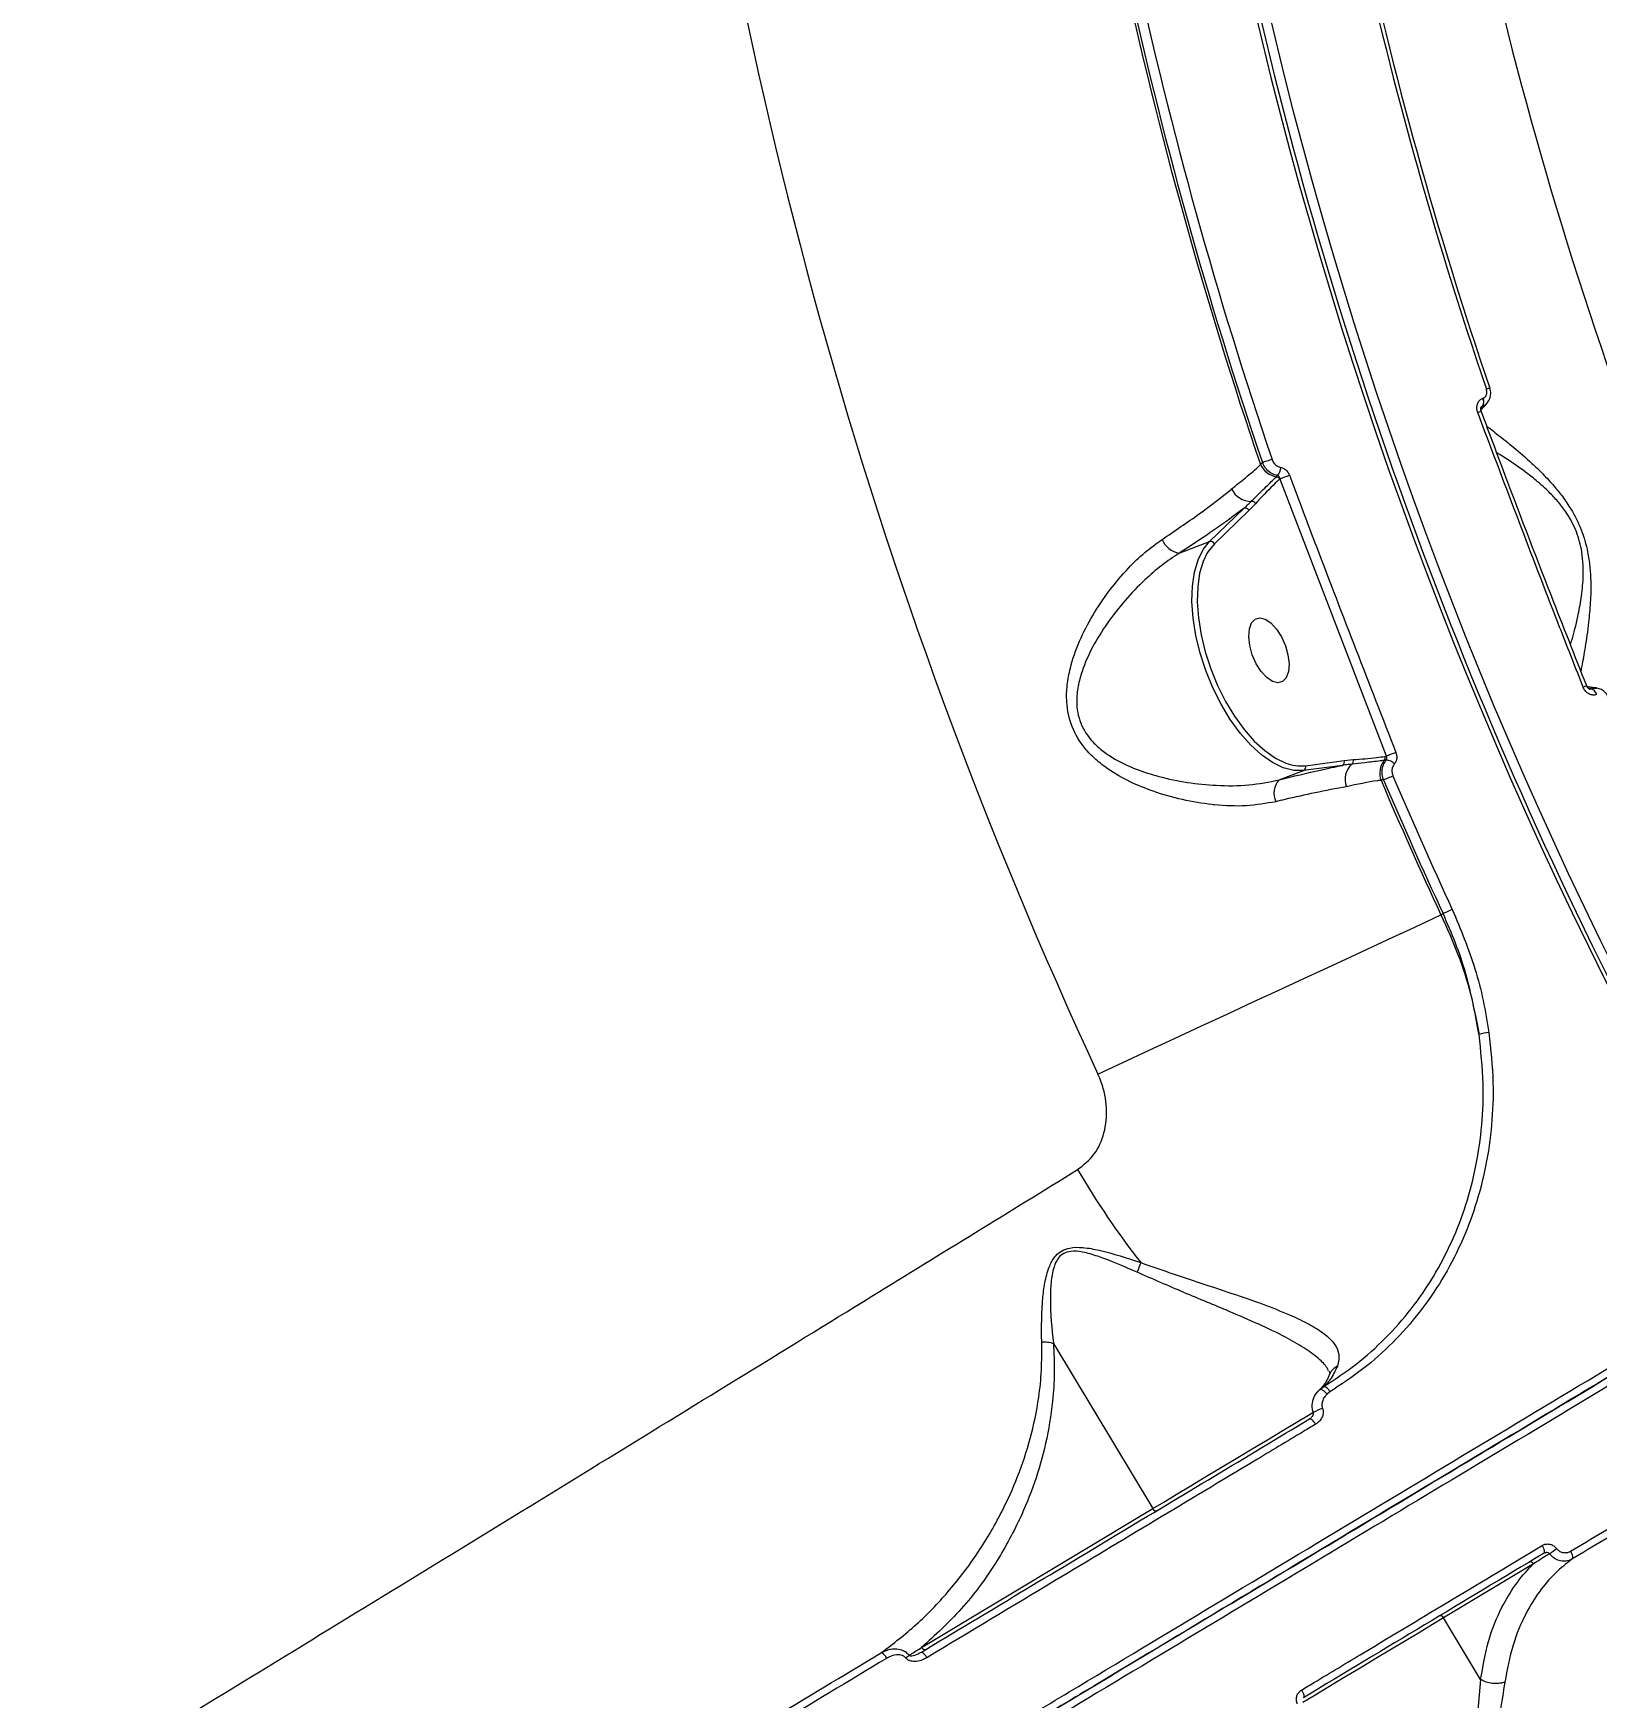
# Model space of a CAD drawing. Header units: millimetres. Extents: x -7098 to 6497, y -6127 to 5201.
# Drawn here: x -898.1 to -692.6, y 1191.7 to 1410.5 of the extents above; entities that cross this region are included whole.
import ezdxf

# ---------------------------------------------------------------- set-up
doc = ezdxf.new("R2010")
doc.units = ezdxf.units.MM
doc.layers.add('DIKOM_ОБЪЕКТ', color=7, linetype='Continuous')
doc.layers.add('DIKOM_РАЗМЕР_ЗОНА', color=7, linetype='Continuous')
doc.styles.add('style1', font='arial.ttf', dxfattribs={"width": 0.8})
doc.dimstyles.new('1-50', dxfattribs={"dimtxt": 300, "dimasz": 200, "dimexe": 100, "dimexo": 0, "dimgap": 100, "dimtad": 1, "dimdec": 0, "dimtxsty": 'style1', "dimcen": 0, "dimclrd": 7, "dimclre": 7, "dimadec": 1, "dimazin": 2, "dimtfac": 1, "dimtdec": 0, "dimtmove": 1, "dimatfit": 3, "dimfxl": 0, "dimlwd": 25, "dimlwe": 18, "dimarcsym": 0})

# ---------------------------------------------------------------- blocks, each defined once
blk = doc.blocks.new('*D19')
at = {"layer": 'Defpoints', "color": 0, "transparency": 16777216}
for p in [(-3422.39, 1730.25), (4498.46, 1730.25), (-3422.39, -5447.23)]:
    blk.add_point(p, dxfattribs=at)
at = {"layer": 'DIKOM_РАЗМЕР_ЗОНА', "color": 7, "lineweight": 18, "transparency": 16777216}
for p, q in [((-3422.39, 1730.25), (-3422.39, -5547.23)), ((4498.46, 1730.25), (4498.46, -5547.23))]:
    blk.add_line(p, q, dxfattribs=at)
at = {"layer": 'DIKOM_РАЗМЕР_ЗОНА', "color": 7, "lineweight": 25, "transparency": 16777216}
blk.add_line((4298.46, -5447.23), (-3222.39, -5447.23), dxfattribs=at)
at = {"layer": 'DIKOM_РАЗМЕР_ЗОНА', "color": 7, "transparency": 16777216}
for points in [[(-3222.39, -5413.9), (-3222.39, -5480.57), (-3422.39, -5447.23)], [(4298.46, -5413.9), (4298.46, -5480.57), (4498.46, -5447.23)]]:
    blk.add_solid(points, dxfattribs=at)
at = {"layer": 'DIKOM_РАЗМЕР_ЗОНА', "color": 0, "transparency": 16777216, "insert": (538.03, -5194.06), "char_height": 300, "attachment_point": 5, "style": 'style1'}
blk.add_mtext('7900', dxfattribs=at)
blk = doc.blocks.new('*D20')
at = {"layer": 'Defpoints', "color": 0, "transparency": 16777216}
for p in [(-611.97, 3700.63), (-5926, -2746.55), (-167.79, -2746.55)]:
    blk.add_point(p, dxfattribs=at)
at = {"layer": 'DIKOM_РАЗМЕР_ЗОНА', "color": 7, "lineweight": 18, "transparency": 16777216}
for p, q in [((-611.97, 3700.63), (-6026, 3700.63)), ((-167.79, -2746.55), (-6026, -2746.55))]:
    blk.add_line(p, q, dxfattribs=at)
at = {"layer": 'DIKOM_РАЗМЕР_ЗОНА', "color": 7, "lineweight": 25, "transparency": 16777216}
blk.add_line((-5926, 3500.63), (-5926, -2546.55), dxfattribs=at)
at = {"layer": 'DIKOM_РАЗМЕР_ЗОНА', "color": 7, "transparency": 16777216}
for points in [[(-5959.34, 3500.63), (-5892.67, 3500.63), (-5926, 3700.63)], [(-5959.34, -2546.55), (-5892.67, -2546.55), (-5926, -2746.55)]]:
    blk.add_solid(points, dxfattribs=at)
at = {"layer": 'DIKOM_РАЗМЕР_ЗОНА', "color": 0, "transparency": 16777216, "insert": (-6179.18, 477.04), "char_height": 300, "attachment_point": 5, "rotation": 90, "style": 'style1'}
blk.add_mtext('6450', dxfattribs=at)
blk = doc.blocks.new('*D18')
at = {"layer": 'Defpoints', "color": 0, "transparency": 16777216}
for p in [(-621.7, 5200.63), (-6648, -4870.84), (-133.42, -4870.84)]:
    blk.add_point(p, dxfattribs=at)
at = {"layer": 'DIKOM_РАЗМЕР_ЗОНА', "color": 7, "lineweight": 18, "transparency": 16777216}
for p, q in [((-621.7, 5200.63), (-6748, 5200.63)), ((-133.42, -4870.84), (-6748, -4870.84))]:
    blk.add_line(p, q, dxfattribs=at)
at = {"layer": 'DIKOM_РАЗМЕР_ЗОНА', "color": 7, "lineweight": 25, "transparency": 16777216}
blk.add_line((-6648, 5000.63), (-6648, -4670.84), dxfattribs=at)
at = {"layer": 'DIKOM_РАЗМЕР_ЗОНА', "color": 7, "transparency": 16777216}
for points in [[(-6681.34, 5000.63), (-6614.67, 5000.63), (-6648, 5200.63)], [(-6681.34, -4670.84), (-6614.67, -4670.84), (-6648, -4870.84)]]:
    blk.add_solid(points, dxfattribs=at)
at = {"layer": 'DIKOM_РАЗМЕР_ЗОНА', "color": 0, "transparency": 16777216, "insert": (-6901.18, 458.27), "char_height": 300, "attachment_point": 5, "rotation": 90, "style": 'style1'}
blk.add_mtext('10100', dxfattribs=at)
blk = doc.blocks.new('*D17')
at = {"layer": 'Defpoints', "color": 0, "transparency": 16777216}
for p in [(-5422.39, 1752.13), (6497.47, 1509.82), (-5422.39, -6026.73)]:
    blk.add_point(p, dxfattribs=at)
at = {"layer": 'DIKOM_РАЗМЕР_ЗОНА', "color": 7, "lineweight": 18, "transparency": 16777216}
for p, q in [((-5422.39, 1752.13), (-5422.39, -6126.73)), ((6497.47, 1509.82), (6497.47, -6126.73))]:
    blk.add_line(p, q, dxfattribs=at)
at = {"layer": 'DIKOM_РАЗМЕР_ЗОНА', "color": 7, "lineweight": 25, "transparency": 16777216}
blk.add_line((6297.47, -6026.73), (-5222.39, -6026.73), dxfattribs=at)
at = {"layer": 'DIKOM_РАЗМЕР_ЗОНА', "color": 7, "transparency": 16777216}
for points in [[(-5222.39, -5993.4), (-5222.39, -6060.07), (-5422.39, -6026.73)], [(6297.47, -5993.4), (6297.47, -6060.07), (6497.47, -6026.73)]]:
    blk.add_solid(points, dxfattribs=at)
at = {"layer": 'DIKOM_РАЗМЕР_ЗОНА', "color": 0, "transparency": 16777216, "insert": (537.54, -5773.56), "char_height": 300, "attachment_point": 5, "style": 'style1'}
blk.add_mtext('11900', dxfattribs=at)

msp = doc.modelspace()

# ---------------------------------------------------------------- linework, layer by layer
at = {"layer": 'DIKOM_ОБЪЕКТ', "color": 7, "linetype": 'Continuous', "lineweight": 15}
for p, q in [((-707.68, 1361.41), (-707.82, 1361.29)), ((-707.78, 1361.27), (-707.66, 1361.42)), ((-707.66, 1361.42), (-707.68, 1361.41)), ((-707.61, 1362.47), (-707.58, 1362.48)), ((-707.83, 1360.77), (-707.83, 1360.77)), ((-736.83, 1353.77), (-736.56, 1354.02)), ((-734.72, 1352.16), (-734.57, 1352.31)), ((-734.26, 1351.91), (-734.31, 1351.86)), ((-720.27, 1315.42), (-734.26, 1351.91)), ((-743.5, 1343.65), (-738.97, 1348.02)), ((-737.48, 1348.62), (-738.34, 1347.74)), ((-738.34, 1347.74), (-742.88, 1343.36)), ((-747.5, 1342.11), (-743.5, 1343.65)), ((-693.96, 1324.65), (-693.96, 1324.65)), ((-693.41, 1324.29), (-693.61, 1324.32)), ((-693.56, 1324.27), (-693.43, 1324.28)), ((-693.43, 1324.28), (-693.41, 1324.29)), ((-692.64, 1323.55), (-692.66, 1323.54)), ((-720.46, 1315.4), (-720.27, 1315.42)), ((-734.36, 1312.32), (-731.16, 1313.54)), ((-726.06, 1314.22), (-731.16, 1313.54)), ((-730.91, 1314.17), (-725.8, 1314.85)), ((-725.8, 1314.85), (-724.62, 1314.97)), ((-720.63, 1312.3), (-720.97, 1312.26)), ((-713.11, 1294.56), (-712.82, 1294.73)), ((-764.03, 1238.23), (-750.98, 1216.51)), ((-729.07, 1232.14), (-728.49, 1232.56)), ((-727.69, 1231.87), (-728.07, 1231.58)), ((-781.35, 1198.26), (-750.98, 1216.51)), ((-700.95, 1209.24), (-712.75, 1202.15)), ((-707.89, 1194.05), (-712.75, 1202.15))]:
    msp.add_line(p, q, dxfattribs=at)
at = {"layer": 'DIKOM_ОБЪЕКТ', "color": 7, "linetype": 'Continuous', "lineweight": 15, "flags": 128}
for points in [[(-706.69, 1363.82), (-706.7, 1363.81), (-706.74, 1363.8), (-706.8, 1363.78), (-706.89, 1363.75), (-707, 1363.71), (-707.13, 1363.67)], [(-735.31, 1354.45), (-735.47, 1354.39), (-735.65, 1354.33), (-735.83, 1354.27), (-736.01, 1354.21), (-736.18, 1354.15), (-736.33, 1354.1), (-736.46, 1354.05), (-736.56, 1354.02)], [(-731.16, 1313.54), (-732.45, 1313.55), (-733.82, 1313.9), (-735.23, 1314.58), (-736.67, 1315.59), (-738.1, 1316.89), (-739.48, 1318.46), (-740.78, 1320.27), (-741.99, 1322.27), (-743.07, 1324.42), (-743.99, 1326.68), (-744.75, 1328.99), (-745.31, 1331.31), (-745.67, 1333.58), (-745.83, 1335.75), (-745.77, 1337.78), (-745.5, 1339.63), (-745.02, 1341.24), (-744.35, 1342.59), (-743.5, 1343.65)], [(-743.86, 1342.07), (-744.35, 1341.03), (-744.81, 1339.47), (-745.07, 1337.68), (-745.13, 1335.71), (-744.98, 1333.6), (-744.63, 1331.4), (-744.08, 1329.15), (-743.35, 1326.91), (-742.45, 1324.72), (-741.41, 1322.63), (-740.24, 1320.69), (-738.97, 1318.94), (-737.63, 1317.42), (-736.25, 1316.16), (-734.86, 1315.18), (-733.49, 1314.52)], [(-742.88, 1343.36), (-743.7, 1342.34), (-743.86, 1342.07)], [(-733.54, 1329.95), (-733.21, 1328.73), (-733.07, 1327.56), (-733.15, 1326.54), (-733.44, 1325.74), (-733.91, 1325.24), (-734.53, 1325.07), (-735.25, 1325.24), (-736, 1325.75), (-736.73, 1326.55), (-737.38, 1327.57), (-737.89, 1328.74), (-738.23, 1329.96), (-738.37, 1331.13), (-738.28, 1332.15), (-738, 1332.95), (-737.52, 1333.45), (-736.9, 1333.62), (-736.19, 1333.45), (-735.44, 1332.94), (-734.7, 1332.14), (-734.06, 1331.12), (-733.54, 1329.95)], [(-719.41, 1312.82), (-719.57, 1312.75), (-719.74, 1312.68), (-719.92, 1312.61), (-720.09, 1312.53), (-720.26, 1312.46), (-720.4, 1312.4), (-720.53, 1312.35), (-720.63, 1312.3)], [(-711.61, 1295.29), (-711.77, 1295.22), (-711.94, 1295.14), (-712.12, 1295.06), (-712.29, 1294.98), (-712.45, 1294.9), (-712.59, 1294.84), (-712.72, 1294.78), (-712.82, 1294.73)], [(-758.18, 1273.64), (-754.91, 1275.16), (-751.54, 1276.72), (-748.12, 1278.31), (-744.66, 1279.92), (-741.2, 1281.52), (-737.77, 1283.12), (-734.4, 1284.68), (-731.12, 1286.2), (-727.96, 1287.67), (-724.96, 1289.06), (-722.14, 1290.37), (-719.52, 1291.59), (-717.12, 1292.7), (-714.98, 1293.69), (-713.11, 1294.56)], [(-728.07, 1231.58), (-728.22, 1231.73), (-728.36, 1231.87), (-728.51, 1231.99), (-728.66, 1232.08), (-728.79, 1232.14), (-728.91, 1232.17), (-729, 1232.17), (-729.07, 1232.14)], [(-750.98, 1216.51), (-749.53, 1217.38), (-747.88, 1218.37), (-746.06, 1219.47), (-744.11, 1220.64), (-742.08, 1221.86), (-740, 1223.11), (-737.92, 1224.36), (-735.89, 1225.57), (-733.96, 1226.74), (-732.15, 1227.82), (-730.52, 1228.8), (-729.79, 1229.24)], [(-729.57, 1227.61), (-729.68, 1227.78), (-729.79, 1227.93), (-729.91, 1228.06), (-730.03, 1228.17), (-730.14, 1228.25), (-730.24, 1228.3), (-730.32, 1228.32), (-730.39, 1228.3)], [(-699.81, 1211.67), (-699.72, 1211.5), (-699.64, 1211.32), (-699.58, 1211.16), (-699.55, 1211), (-699.53, 1210.87), (-699.54, 1210.75), (-699.58, 1210.67), (-699.63, 1210.61)], [(-696.07, 1210.91), (-695.98, 1210.75), (-695.91, 1210.58), (-695.85, 1210.42), (-695.82, 1210.27), (-695.8, 1210.14), (-695.81, 1210.02), (-695.84, 1209.93), (-695.89, 1209.87)], [(-712.75, 1202.15), (-714.2, 1201.28), (-715.85, 1200.28), (-717.67, 1199.19), (-719.62, 1198.02), (-721.65, 1196.8), (-723.73, 1195.55), (-725.81, 1194.3), (-727.84, 1193.08), (-729.78, 1191.92), (-731.27, 1191.02)], [(-732.66, 1178.7), (-732.3, 1178.07), (-729.83, 1175.13), (-726.68, 1172.38), (-723.13, 1169.96), (-719.11, 1168.06), (-717.58, 1167.62), (-715.99, 1167.45), (-714.39, 1167.71), (-713.93, 1167.91), (-712.73, 1168.85), (-712.49, 1169.13), (-711.57, 1170.64), (-710.92, 1172.33), (-710.03, 1175.88), (-709.22, 1180.82), (-708.63, 1185.69), (-708.2, 1190.01), (-707.88, 1194.04), (-707.88, 1194.04), (-707.88, 1194.04)], [(-731.42, 1192.67), (-731.33, 1192.5), (-731.25, 1192.33), (-731.18, 1192.17), (-731.14, 1192.02), (-731.11, 1191.89), (-731.11, 1191.79), (-731.13, 1191.71), (-731.17, 1191.66)]]:
    msp.add_lwpolyline(points, dxfattribs=at)
at = {"layer": 'DIKOM_ОБЪЕКТ', "color": 7, "linetype": 'Continuous', "lineweight": 15}
for centre, radius, start, end in [((-171.97, 1545.75), 580.87, 180.09855, 210.90145), ((-171.97, 1545.75), 580.37, 180.09855, 195.5), ((-171.97, 1545.75), 579.13, 180.09885, 210.90115), ((-171.97, 1545.75), 646.28, 186.10022, 204.89978), ((-171.97, 1545.75), 549.25, 187.4952, 203.5048), ((-171.97, 1545.75), 565.29, 192.2097, 198.7903), ((-171.97, 1545.75), 564.82, 192.2097, 198.7903), ((-171.97, 1545.75), 596.59, 192.22853, 198.77147), ((-171.97, 1545.75), 596.26, 192.24313, 198.75687), ((-171.97, 1545.75), 594.93, 192.24313, 198.75687), ((-171.97, 1545.75), 580.37, 195.5, 210.90145), ((-708.49, 1362), 1.01, 324.0225, 27.9805), ((-708.47, 1362.01), 1.01, 324.0395, 27.9384), ((-710.07, 1365.69), 5.4, 289.5556, 294.5335), ((-734.25, 1354.97), 2.84, 204.9991, 260.4352), ((-735.8, 1353.41), 1.65, 318.2212, 358.9589), ((-751.85, 1401.38), 52.51, 289.5754, 291.0308), ((-738.04, 1351.76), 2.84, 204.8481, 269.8668), ((-734.81, 1351.6), 0.568, 26.7468, 80.7327), ((-738.82, 1347.52), 0.526, 24.8905, 106.6106), ((-737.97, 1348.37), 0.551, 26.99, 97.5674), ((-747.02, 1345.03), 2.95, 202.2732, 260.6276), ((-743.35, 1343.14), 0.526, 24.8861, 106.606), ((-692.37, 1319.56), 5.34, 107.4339, 112.4801), ((-693.64, 1323.29), 1.01, 14.0397, 77.9481), ((-693.62, 1323.3), 1.01, 14.0446, 77.9564), ((-720.97, 1315.23), 0.544, 321.4053, 18.4668), ((-698.31, 1261.85), 57.9, 110.9688, 112.2889), ((-731.47, 1319.78), 5.63, 248.9122, 275.6661), ((-731.38, 1314), 0.503, 295.5606, 20.4927), ((-726.27, 1314.68), 0.502, 295.5395, 20.5138), ((-723.05, 1312.39), 2.66, 131.8978, 201.4264), ((-725.12, 1314.8), 0.527, 305.0759, 18.4077), ((-718.41, 1313.19), 2.73, 141.5727, 200.0593), ((-720.38, 1313.41), 1.51, 40.3233, 86.2935), ((-171.97, 1545.75), 594.93, 203.04877, 204.89662), ((-732.47, 1310.55), 2.59, 136.9699, 205.3464), ((-171.97, 1545.75), 596.59, 203.04012, 204.89978), ((-171.97, 1545.75), 596.26, 203.04877, 204.89662), ((-706.6, 1274.67), 4.43, 92.5747, 109.7342), ((-667.3, 1315.69), 108.32, 210.2709, 218.096), ((-716.89, 1234.56), 38.41, 158.1526, 160.1849), ((-728.74, 1231.46), 1.13, 21.3504, 77.1979), ((-726.94, 1224.09), 5.85, 107.1333, 120.4373), ((-750.56, 1216.7), 0.454, 204.6318, 292.7429), ((-706.34, 1221.34), 13.11, 304.8678, 309.9605), ((-701.36, 1209.05), 0.454, 24.6253, 112.7337), ((-713.17, 1201.96), 0.454, 24.6175, 112.7415), ((-787.47, 1196.16), 1.67, 23.581, 59.1601), ((-795.02, 1211.21), 18.44, 308.9892, 310.7543), ((-781.96, 1196.42), 1.37, 20.904, 64.7601), ((-780.94, 1198.45), 0.454, 204.6378, 292.7471)]:
    msp.add_arc(centre, radius, start, end, dxfattribs=at)
for points, knots in [([(-707.58, 1362.48), (-707.57, 1362.49), (-707.47, 1362.53), (-707.3, 1362.64), (-707.16, 1362.86), (-707.07, 1363.11), (-707.05, 1363.38), (-707.11, 1363.58), (-707.13, 1363.67)], [0, 0, 0, 0, 0.033898, 0.252217, 0.470502, 0.597898, 0.819295, 1, 1, 1, 1]), ([(-707.09, 1361.82), (-706.97, 1361.97), (-706.7, 1362.29), (-706.55, 1362.94), (-706.56, 1363.48), (-706.68, 1363.75), (-706.71, 1363.81)], [0, 0, 0, 0, 0.27302, 0.590928, 0.916703, 1, 1, 1, 1]), ([(-708.27, 1360.6), (-708.31, 1360.76), (-708.41, 1361.1), (-708.36, 1361.61), (-708.17, 1362.05), (-707.9, 1362.34), (-707.69, 1362.43), (-707.61, 1362.47)], [0, 0, 0, 0, 0.218283, 0.436783, 0.653076, 0.865779, 1, 1, 1, 1]), ([(-707.83, 1360.78), (-707.83, 1360.79), (-707.86, 1360.86), (-707.88, 1360.99), (-707.88, 1361.15), (-707.84, 1361.28), (-707.8, 1361.33), (-707.79, 1361.34), (-707.78, 1361.34)], [0, 0, 0, 0, 0.048965, 0.250147, 0.446332, 0.652463, 0.878742, 1, 1, 1, 1]), ([(-707.85, 1360.87), (-707.76, 1361), (-707.56, 1361.27), (-707.21, 1361.64), (-707.02, 1361.84)], [0, 0, 0, 0, 0.457272, 1, 1, 1, 1]), ([(-707.68, 1361.41), (-707.71, 1361.4), (-707.74, 1361.38), (-707.77, 1361.35), (-707.78, 1361.34)], [0, 0, 0, 0, 0.732489, 1, 1, 1, 1]), ([(-707.09, 1361.81), (-707.09, 1361.8), (-707.2, 1361.63), (-707.42, 1361.52), (-707.63, 1361.43), (-707.66, 1361.42)], [0, 0, 0, 0, 0.034257, 0.870262, 1, 1, 1, 1]), ([(-694.41, 1324.49), (-694.65, 1325.11), (-695.87, 1328.21), (-700.57, 1340.22), (-704.89, 1351.65), (-708.27, 1360.6)], [0, 0, 0, 0, 0.05171, 0.258554, 1, 1, 1, 1]), ([(-693.95, 1324.66), (-695.5, 1328.6), (-699.28, 1338.21), (-703.9, 1350.25), (-706.91, 1358.37), (-707.81, 1360.78)], [0, 0, 0, 0, 0.328861, 0.800314, 1, 1, 1, 1]), ([(-707.07, 1358.8), (-707.07, 1358.79), (-706.74, 1358.57), (-705.57, 1357.65), (-703.61, 1356.1), (-701.54, 1354.31), (-699.72, 1352.56), (-698.34, 1351.09), (-697.09, 1349.53), (-695.83, 1347.67), (-694.59, 1345.22), (-693.84, 1342.58), (-693.52, 1340.34), (-693.38, 1338.07), (-693.45, 1335.57), (-693.74, 1332.58), (-694.15, 1329.69), (-694.52, 1327.64), (-694.68, 1326.85), (-694.72, 1326.64)], [0, 0, 0, 0, 0.001653, 0.086542, 0.175637, 0.264699, 0.314116, 0.363484, 0.40216, 0.440761, 0.497897, 0.555164, 0.593683, 0.632277, 0.698832, 0.765526, 0.864438, 0.963336, 1, 1, 1, 1]), ([(-735.31, 1354.45), (-735.23, 1354.28), (-735.09, 1353.96), (-734.72, 1353.6), (-734.38, 1353.43), (-734.19, 1353.39), (-734.15, 1353.38)], [0, 0, 0, 0, 0.307708, 0.615846, 0.919104, 1, 1, 1, 1]), ([(-696.09, 1330.11), (-696.02, 1330.32), (-695.7, 1331.29), (-695.19, 1333.38), (-694.65, 1336.13), (-694.4, 1338.44), (-694.39, 1340.53), (-694.58, 1342.56), (-695.21, 1344.97), (-696.39, 1347.17), (-697.61, 1348.79), (-698.85, 1350.13), (-700.22, 1351.39), (-702.08, 1352.87), (-704.03, 1354.25), (-705.24, 1354.99), (-705.77, 1355.31)], [0, 0, 0, 0, 0.035495, 0.165066, 0.250877, 0.336485, 0.384557, 0.432499, 0.501928, 0.571254, 0.619366, 0.6676, 0.730937, 0.794351, 0.91077, 1, 1, 1, 1]), ([(-740.62, 1350.56), (-739.99, 1351.06), (-738.74, 1352.07), (-737.53, 1353.08), (-736.94, 1353.65), (-736.83, 1353.77)], [0, 0, 0, 0, 0.443891, 0.891107, 1, 1, 1, 1]), ([(-734.57, 1352.31), (-734.64, 1352.33), (-734.96, 1352.39), (-735.53, 1352.66), (-736.18, 1353.24), (-736.44, 1353.76), (-736.56, 1354.02)], [0, 0, 0, 0, 0.081361, 0.385804, 0.693745, 1, 1, 1, 1]), ([(-734.26, 1351.91), (-734.27, 1351.97), (-734.3, 1352.09), (-734.4, 1352.23), (-734.5, 1352.29), (-734.56, 1352.31), (-734.57, 1352.31)], [0, 0, 0, 0, 0.334391, 0.654722, 0.951611, 1, 1, 1, 1]), ([(-734.15, 1353.38), (-734.12, 1353.38), (-733.94, 1353.34), (-733.62, 1353.2), (-733.23, 1352.85), (-733.08, 1352.53), (-733.01, 1352.37)], [0, 0, 0, 0, 0.052363, 0.365042, 0.682719, 1, 1, 1, 1]), ([(-733.01, 1352.37), (-732.77, 1351.75), (-731.6, 1348.62), (-727.01, 1336.45), (-722.54, 1324.94), (-719.03, 1315.91)], [0, 0, 0, 0, 0.051224, 0.256128, 1, 1, 1, 1]), ([(-749.75, 1343.91), (-748.08, 1345.04), (-744.69, 1347.34), (-741.91, 1349.5), (-740.63, 1350.56), (-740.62, 1350.56)], [0, 0, 0, 0, 0.491394, 0.997067, 1, 1, 1, 1]), ([(-738.05, 1348.92), (-737.91, 1349.05), (-737.25, 1349.72), (-736.13, 1350.81), (-735.17, 1351.73), (-734.72, 1352.16)], [0, 0, 0, 0, 0.117887, 0.589486, 1, 1, 1, 1]), ([(-734.31, 1351.86), (-735.07, 1351.11), (-736.14, 1350.06), (-737.18, 1348.95), (-737.48, 1348.62)], [0, 0, 0, 0, 0.708821, 1, 1, 1, 1]), ([(-738.97, 1348.02), (-740.23, 1347.08), (-742.8, 1345.18), (-745.92, 1343.14), (-747.5, 1342.11)], [0, 0, 0, 0, 0.494758, 1, 1, 1, 1]), ([(-738.97, 1348.02), (-738.83, 1348.15), (-738.52, 1348.44), (-738.22, 1348.75), (-738.05, 1348.92)], [0, 0, 0, 0, 0.440315, 1, 1, 1, 1]), ([(-734.81, 1309.44), (-736.09, 1309.22), (-738.66, 1308.77), (-741.58, 1308.9), (-744.38, 1309.19), (-747.08, 1309.64), (-750.7, 1310.67), (-753.98, 1312.01), (-756.5, 1313.44), (-758.47, 1314.95), (-760.21, 1316.72), (-761.75, 1319.24), (-762.36, 1322.19), (-762.26, 1324.8), (-761.75, 1327.51), (-760.66, 1330.6), (-758.88, 1334.02), (-756.72, 1337.25), (-754.38, 1340.01), (-752.04, 1342.26), (-750.51, 1343.36), (-749.75, 1343.91)], [0, 0, 0, 0, 0.072692, 0.145525, 0.151132, 0.217332, 0.283543, 0.337717, 0.391818, 0.425488, 0.45911, 0.513452, 0.567937, 0.604495, 0.641121, 0.702964, 0.764911, 0.830902, 0.896869, 0.948451, 1, 1, 1, 1]), ([(-747.5, 1342.11), (-748.27, 1341.6), (-749.82, 1340.56), (-752.22, 1338.47), (-754.66, 1335.94), (-756.96, 1332.98), (-758.91, 1329.87), (-760.17, 1327.08), (-760.83, 1324.63), (-761.08, 1322.32), (-760.62, 1319.69), (-759.17, 1317.51), (-757.52, 1316.04), (-755.61, 1314.8), (-753.16, 1313.66), (-749.95, 1312.65), (-746.41, 1311.91), (-742.43, 1311.52), (-738.31, 1311.53), (-735.68, 1312.05), (-734.36, 1312.32)], [0, 0, 0, 0, 0.052852, 0.105737, 0.173289, 0.240858, 0.303004, 0.365019, 0.400291, 0.435461, 0.486115, 0.536697, 0.569056, 0.601486, 0.655592, 0.709791, 0.777488, 0.84518, 0.922666, 1, 1, 1, 1]), ([(-692.66, 1323.54), (-692.75, 1323.51), (-692.97, 1323.44), (-693.36, 1323.48), (-693.8, 1323.68), (-694.18, 1324.02), (-694.33, 1324.33), (-694.41, 1324.49)], [0, 0, 0, 0, 0.134223, 0.346966, 0.56321, 0.781739, 1, 1, 1, 1]), ([(-693.55, 1324.26), (-693.56, 1324.26), (-693.57, 1324.25), (-693.65, 1324.28), (-693.77, 1324.36), (-693.88, 1324.48), (-693.95, 1324.59), (-693.96, 1324.65), (-693.96, 1324.65)], [0, 0, 0, 0, 0.148961, 0.395725, 0.59119, 0.793557, 0.997855, 1, 1, 1, 1]), ([(-692.65, 1324.4), (-692.9, 1324.42), (-693.41, 1324.46), (-693.75, 1324.53), (-693.92, 1324.56)], [0, 0, 0, 0, 0.496252, 1, 1, 1, 1]), ([(-693.55, 1324.26), (-693.54, 1324.26), (-693.49, 1324.25), (-693.45, 1324.27), (-693.43, 1324.28)], [0, 0, 0, 0, 0.298277, 1, 1, 1, 1]), ([(-693.41, 1324.29), (-693.23, 1324.34), (-692.98, 1324.42), (-692.72, 1324.37), (-692.65, 1324.35)], [0, 0, 0, 0, 0.72199, 1, 1, 1, 1]), ([(-691.09, 1323.15), (-691.2, 1323.36), (-691.43, 1323.79), (-692, 1324.22), (-692.43, 1324.32), (-692.65, 1324.37)], [0, 0, 0, 0, 0.344973, 0.683705, 1, 1, 1, 1]), ([(-724.62, 1314.97), (-723.59, 1315.05), (-722.2, 1315.17), (-720.82, 1315.35), (-720.46, 1315.4)], [0, 0, 0, 0, 0.735307, 1, 1, 1, 1]), ([(-720.29, 1314.92), (-720.26, 1314.96), (-720.21, 1315.05), (-720.2, 1315.21), (-720.23, 1315.34), (-720.26, 1315.41), (-720.27, 1315.42)], [0, 0, 0, 0, 0.293044, 0.592397, 0.900618, 1, 1, 1, 1]), ([(-719.03, 1315.91), (-719.01, 1315.86), (-718.94, 1315.66), (-718.89, 1315.27), (-718.97, 1314.78), (-719.14, 1314.52), (-719.23, 1314.39)], [0, 0, 0, 0, 0.096393, 0.398542, 0.699089, 1, 1, 1, 1]), ([(-734.36, 1312.32), (-732.51, 1312.77), (-729.56, 1313.49), (-727, 1314.02), (-726.06, 1314.22)], [0, 0, 0, 0, 0.629897, 1, 1, 1, 1]), ([(-724.82, 1314.37), (-725, 1314.35), (-725.41, 1314.31), (-725.83, 1314.26), (-726.06, 1314.22)], [0, 0, 0, 0, 0.435277, 1, 1, 1, 1]), ([(-720.55, 1314.89), (-720.72, 1314.86), (-721.56, 1314.75), (-722.97, 1314.57), (-724.25, 1314.43), (-724.82, 1314.37)], [0, 0, 0, 0, 0.122277, 0.611419, 1, 1, 1, 1]), ([(-720.63, 1312.3), (-720.67, 1312.41), (-720.8, 1312.78), (-720.87, 1313.46), (-720.72, 1314.28), (-720.43, 1314.71), (-720.29, 1314.92)], [0, 0, 0, 0, 0.120949, 0.414452, 0.70695, 1, 1, 1, 1]), ([(-720.29, 1314.92), (-720.31, 1314.92), (-720.39, 1314.91), (-720.48, 1314.9), (-720.55, 1314.89)], [0, 0, 0, 0, 0.24999, 1, 1, 1, 1]), ([(-719.23, 1314.39), (-719.31, 1314.26), (-719.49, 1314), (-719.57, 1313.51), (-719.52, 1313.11), (-719.43, 1312.89), (-719.41, 1312.82)], [0, 0, 0, 0, 0.292727, 0.5851, 0.878831, 1, 1, 1, 1]), ([(-725.52, 1311.42), (-726.87, 1311.17), (-729.37, 1310.69), (-732.64, 1309.96), (-734.42, 1309.54), (-734.81, 1309.44)], [0, 0, 0, 0, 0.478684, 0.88438, 1, 1, 1, 1]), ([(-720.97, 1312.26), (-721.13, 1312.24), (-722.47, 1312.06), (-724.09, 1311.72), (-725.52, 1311.42)], [0, 0, 0, 0, 0.117855, 1, 1, 1, 1]), ([(-711.61, 1295.29), (-710.54, 1292.71), (-708.91, 1288.79), (-707.5, 1283.31), (-707.03, 1280.5), (-706.8, 1279.1)], [0, 0, 0, 0, 0.492761, 0.746381, 1, 1, 1, 1]), ([(-713.11, 1294.56), (-712.33, 1292.85), (-710.79, 1289.47), (-709.12, 1284.18), (-708.44, 1280.63), (-708.1, 1278.84)], [0, 0, 0, 0, 0.339543, 0.66776, 1, 1, 1, 1]), ([(-708.1, 1278.84), (-708.59, 1281.52), (-709.34, 1285.57), (-711.13, 1290.85), (-712.26, 1293.44), (-712.82, 1294.73)], [0, 0, 0, 0, 0.49281, 0.746406, 1, 1, 1, 1]), ([(-1027.97, 1031.41), (-1023.24, 1034.25), (-1012.64, 1040.62), (-995.61, 1050.86), (-976.93, 1062.08), (-957.82, 1073.56), (-938.38, 1085.24), (-918.68, 1097.08), (-898.79, 1109.03), (-878.74, 1121.07), (-858.57, 1133.2), (-838.34, 1145.35), (-818.14, 1157.49), (-798.07, 1169.55), (-778.43, 1181.35), (-759.26, 1192.87), (-740.57, 1204.1), (-722.17, 1215.15), (-704.14, 1225.99), (-686.55, 1236.56), (-669.25, 1246.95), (-652.29, 1257.14), (-635.71, 1267.1), (-619.81, 1276.66), (-606.55, 1284.62), (-598.93, 1289.2), (-596.09, 1290.91)], [0, 0, 0, 0, 0.034685, 0.077709, 0.120869, 0.164098, 0.207327, 0.250487, 0.293512, 0.336536, 0.379696, 0.422925, 0.466154, 0.509314, 0.552338, 0.593777, 0.635337, 0.676958, 0.718579, 0.760139, 0.801578, 0.844602, 0.887762, 0.930991, 0.97422, 1, 1, 1, 1]), ([(-595.27, 1290.24), (-597.89, 1288.66), (-605.2, 1284.27), (-618.2, 1276.46), (-634.17, 1266.86), (-651.03, 1256.73), (-668.15, 1246.45), (-685.44, 1236.06), (-702.82, 1225.61), (-720.77, 1214.83), (-739.27, 1203.71), (-758.25, 1192.31), (-777.57, 1180.7), (-797.18, 1168.92), (-817, 1157.01), (-837.12, 1144.92), (-857.47, 1132.69), (-877.98, 1120.37), (-898.2, 1108.22), (-918.08, 1096.27), (-937.55, 1084.57), (-956.94, 1072.93), (-976.16, 1061.37), (-995.15, 1049.96), (-1012.42, 1039.59), (-1023.14, 1033.15), (-1027.88, 1030.3)], [0, 0, 0, 0, 0.023732, 0.066281, 0.110066, 0.153886, 0.197671, 0.238688, 0.279734, 0.320751, 0.362871, 0.405023, 0.447143, 0.489692, 0.532274, 0.574823, 0.618608, 0.662429, 0.706214, 0.748763, 0.791345, 0.833894, 0.877679, 0.921499, 0.965284, 1, 1, 1, 1]), ([(-728.49, 1232.56), (-727.06, 1233.51), (-724.18, 1235.4), (-720.35, 1238.86), (-716.93, 1242.71), (-714.01, 1246.98), (-711.6, 1251.58), (-709.72, 1256.47), (-708.4, 1261.61), (-707.66, 1266.93), (-707.43, 1272.7), (-707.86, 1276.68), (-708.1, 1278.84)], [0, 0, 0, 0, 0.097773, 0.195857, 0.293632, 0.391458, 0.489594, 0.587424, 0.685896, 0.78468, 0.883154, 1, 1, 1, 1]), ([(-706.8, 1279.1), (-706.56, 1276.89), (-706.13, 1272.83), (-706.37, 1266.95), (-707.13, 1261.52), (-708.49, 1256.28), (-710.41, 1251.29), (-712.88, 1246.59), (-715.87, 1242.24), (-719.36, 1238.3), (-723.28, 1234.77), (-726.22, 1232.84), (-727.69, 1231.87)], [0, 0, 0, 0, 0.116681, 0.215084, 0.313798, 0.412201, 0.510062, 0.608228, 0.706085, 0.803954, 0.902133, 1, 1, 1, 1]), ([(-760.85, 1261.08), (-760.07, 1261.7), (-758.49, 1262.96), (-757.21, 1265.91), (-756.89, 1269.22), (-757.42, 1271.87), (-758.02, 1273.29), (-758.18, 1273.64)], [0, 0, 0, 0, 0.218715, 0.444785, 0.679413, 0.919195, 1, 1, 1, 1]), ([(-1200.03, 993.48), (-1198.94, 994.13), (-1196.77, 995.45), (-1192.21, 998.21), (-1186.74, 1001.52), (-1180.28, 1005.43), (-1172.89, 1009.91), (-1164.57, 1014.95), (-1155.33, 1020.55), (-1145.19, 1026.69), (-1134.2, 1033.35), (-1122.41, 1040.5), (-1109.87, 1048.1), (-1096.61, 1056.14), (-1082.65, 1064.61), (-1068.01, 1073.49), (-1052.76, 1082.75), (-1036.96, 1092.34), (-1020.69, 1102.23), (-1003.99, 1112.38), (-986.87, 1122.8), (-969.37, 1133.44), (-951.56, 1144.29), (-933.53, 1155.28), (-915.35, 1166.37), (-897.06, 1177.53), (-878.7, 1188.75), (-860.3, 1200), (-841.93, 1211.25), (-823.68, 1222.44), (-805.62, 1233.52), (-789.15, 1243.65), (-774.22, 1252.84), (-765.31, 1258.33), (-760.85, 1261.08)], [0, 0, 0, 0, 0.031557, 0.063213, 0.09492, 0.126627, 0.158283, 0.189839, 0.221397, 0.253054, 0.284762, 0.31647, 0.348127, 0.379685, 0.411265, 0.442944, 0.474674, 0.506404, 0.538084, 0.569664, 0.601295, 0.633025, 0.664806, 0.696588, 0.728319, 0.75995, 0.791659, 0.823468, 0.855327, 0.887186, 0.918995, 0.950705, 0.975353, 1, 1, 1, 1]), ([(-696.07, 1210.91), (-693.28, 1212.59), (-685.13, 1217.49), (-671.88, 1225.46), (-656.44, 1234.73), (-641.37, 1243.79), (-631.71, 1249.6), (-626.88, 1252.5)], [0, 0, 0, 0, 0.114455, 0.334766, 0.555075, 0.777538, 1, 1, 1, 1]), ([(-765.57, 1238.45), (-765.58, 1240.4), (-765.6, 1243.04), (-765.15, 1246.47), (-764.63, 1248.33), (-763.86, 1249.7), (-762.93, 1250.47), (-761.69, 1250.89), (-760.01, 1250.88), (-756.86, 1250.28), (-754.36, 1249.45), (-752.54, 1248.85)], [0, 0, 0, 0, 0.26577, 0.360287, 0.454336, 0.51778, 0.563305, 0.608595, 0.680333, 0.768889, 1, 1, 1, 1]), ([(-753.03, 1247.58), (-754.74, 1248.34), (-757.08, 1249.37), (-760.04, 1250.26), (-761.59, 1250.42), (-762.71, 1250.12), (-763.52, 1249.4), (-764.09, 1248.05), (-764.39, 1246.23), (-764.48, 1242.82), (-764.24, 1240.16), (-764.03, 1238.24), (-764.03, 1238.23)], [0, 0, 0, 0, 0.236985, 0.325277, 0.393821, 0.435135, 0.476454, 0.536457, 0.63086, 0.725782, 0.999685, 1, 1, 1, 1]), ([(-626.85, 1251.36), (-631.63, 1248.49), (-641.17, 1242.76), (-656.15, 1233.76), (-671.59, 1224.47), (-684.91, 1216.47), (-693.1, 1211.54), (-695.89, 1209.87)], [0, 0, 0, 0, 0.220311, 0.440621, 0.663083, 0.885544, 1, 1, 1, 1]), ([(-1209.66, 923.41), (-1209.61, 923.44), (-1209.48, 923.52), (-1208.36, 924.19), (-1206.01, 925.6), (-1202.53, 927.69), (-1197.89, 930.48), (-1192.08, 933.97), (-1185.22, 938.09), (-1177.37, 942.81), (-1168.59, 948.09), (-1158.73, 954.01), (-1147.8, 960.58), (-1135.79, 967.79), (-1122.98, 975.49), (-1109.42, 983.64), (-1095.2, 992.18), (-1080.08, 1001.26), (-1064.08, 1010.88), (-1047.24, 1021), (-1030.12, 1031.29), (-1012.82, 1041.68), (-995.44, 1052.12), (-977.49, 1062.91), (-959, 1074.02), (-940.01, 1085.43), (-920.69, 1097.04), (-901.09, 1108.81), (-881.26, 1120.73), (-861.15, 1132.82), (-840.8, 1145.04), (-820.29, 1157.37), (-800.06, 1169.52), (-780.19, 1181.46), (-760.71, 1193.16), (-741.33, 1204.81), (-722.1, 1216.36), (-703.11, 1227.77), (-685.85, 1238.15), (-675.13, 1244.59), (-670.39, 1247.43)], [0, 0, 0, 0, 0.015651, 0.042167, 0.068704, 0.09522, 0.122506, 0.149814, 0.177101, 0.203617, 0.230153, 0.256669, 0.283955, 0.311263, 0.33855, 0.365066, 0.391602, 0.418118, 0.445404, 0.472713, 0.499999, 0.52556, 0.551139, 0.576701, 0.602949, 0.629218, 0.655467, 0.681983, 0.708519, 0.735035, 0.762322, 0.78963, 0.816916, 0.843432, 0.869969, 0.896485, 0.923771, 0.951079, 0.978366, 1, 1, 1, 1]), ([(-727.88, 1234.63), (-727.94, 1234.76), (-728.19, 1235.31), (-729.24, 1236.32), (-731.05, 1237.68), (-733.68, 1239.17), (-736.98, 1240.75), (-741.45, 1242.67), (-746.86, 1244.9), (-750.97, 1246.69), (-753.03, 1247.58)], [0, 0, 0, 0, 0.026289, 0.117209, 0.227037, 0.336975, 0.473003, 0.609171, 0.804452, 1, 1, 1, 1]), ([(-752.54, 1248.85), (-751.13, 1248.36), (-748.3, 1247.38), (-744.11, 1245.99), (-739.99, 1244.61), (-736.07, 1243.25), (-732.71, 1241.91), (-730.07, 1240.61), (-728.23, 1239.4), (-727.05, 1238.18), (-726.35, 1236.84), (-726.58, 1235.83), (-726.7, 1235.26)], [0, 0, 0, 0, 0.107596, 0.215497, 0.322921, 0.436805, 0.55058, 0.644164, 0.737663, 0.816613, 0.89551, 1, 1, 1, 1]), ([(-670.3, 1246.32), (-675.03, 1243.48), (-685.62, 1237.11), (-702.66, 1226.88), (-721.33, 1215.66), (-740.44, 1204.18), (-759.89, 1192.49), (-779.59, 1180.66), (-799.47, 1168.71), (-819.52, 1156.66), (-839.69, 1144.54), (-859.93, 1132.38), (-880.13, 1120.24), (-900.2, 1108.18), (-919.83, 1096.39), (-939, 1084.87), (-957.69, 1073.64), (-976.09, 1062.58), (-994.13, 1051.74), (-1011.71, 1041.18), (-1029.02, 1030.78), (-1045.98, 1020.59), (-1062.55, 1010.63), (-1078.48, 1001.06), (-1093.69, 991.92), (-1108.11, 983.26), (-1121.69, 975.1), (-1134.39, 967.47), (-1146.2, 960.37), (-1157.1, 953.82), (-1167.04, 947.85), (-1175.96, 942.49), (-1183.34, 938.05), (-1189.37, 934.43), (-1194.26, 931.49), (-1198.44, 928.98), (-1201.94, 926.88), (-1204.72, 925.21), (-1206.73, 924), (-1208.01, 923.23), (-1208.19, 923.12), (-1208.28, 923.07)], [0, 0, 0, 0, 0.021635, 0.048472, 0.075394, 0.102359, 0.129323, 0.156245, 0.183082, 0.209919, 0.236841, 0.263805, 0.29077, 0.317692, 0.344529, 0.370377, 0.3963, 0.422262, 0.448224, 0.474147, 0.499995, 0.526832, 0.553754, 0.580718, 0.607683, 0.634604, 0.661441, 0.688278, 0.7152, 0.742165, 0.769129, 0.796051, 0.822888, 0.844633, 0.866402, 0.88817, 0.909915, 0.932424, 0.954958, 0.977491, 1, 1, 1, 1]), ([(-565.89, 1243.28), (-569.21, 1241.26), (-576.41, 1236.9), (-588.41, 1229.63), (-601.65, 1221.6), (-615.62, 1213.13), (-630.25, 1204.24), (-645.5, 1194.98), (-661.3, 1185.39), (-677.57, 1175.5), (-694.28, 1165.35), (-711.4, 1154.94), (-728.89, 1144.29), (-746.7, 1133.45), (-764.74, 1122.45), (-782.92, 1111.37), (-801.2, 1100.21), (-819.56, 1088.99), (-837.96, 1077.73), (-856.33, 1066.49), (-874.59, 1055.3), (-892.64, 1044.21), (-909.11, 1034.09), (-924.04, 1024.9), (-932.96, 1019.4), (-937.42, 1016.65)], [0, 0, 0, 0, 0.038221, 0.082765, 0.127169, 0.171605, 0.21618, 0.260826, 0.305473, 0.350048, 0.394484, 0.438992, 0.483639, 0.528357, 0.573075, 0.617723, 0.662231, 0.706849, 0.751605, 0.796434, 0.841262, 0.88602, 0.930638, 0.965319, 1, 1, 1, 1]), ([(-786.62, 1197.59), (-785.06, 1198.78), (-781.96, 1201.17), (-777.82, 1205.49), (-774.03, 1210.4), (-771, 1215.51), (-768.66, 1220.68), (-766.98, 1225.68), (-766, 1230.41), (-765.53, 1234.69), (-765.56, 1237.2), (-765.57, 1238.45)], [0, 0, 0, 0, 0.135278, 0.270776, 0.406044, 0.549024, 0.655268, 0.761664, 0.867696, 0.933868, 1, 1, 1, 1]), ([(-765.57, 1238.45), (-765.53, 1238.45), (-765.25, 1238.46), (-764.69, 1238.43), (-764.27, 1238.3), (-764.03, 1238.23)], [0, 0, 0, 0, 0.079483, 0.497255, 1, 1, 1, 1]), ([(-764.03, 1238.23), (-763.97, 1236.93), (-763.85, 1234.33), (-764.15, 1229.91), (-764.96, 1225.03), (-766.45, 1219.88), (-768.62, 1214.57), (-771.74, 1208.92), (-775.98, 1203.15), (-779.56, 1199.89), (-781.35, 1198.26)], [0, 0, 0, 0, 0.071766, 0.143572, 0.257678, 0.372185, 0.486518, 0.639732, 0.819857, 1, 1, 1, 1]), ([(-764.03, 1238.23), (-764.03, 1238.23), (-764.03, 1238.23), (-764.03, 1238.23), (-764.03, 1238.23), (-764.03, 1238.23)], [0, 0, 0, 0, 0.238389, 0.565229, 1, 1, 1, 1]), ([(-727.76, 1234.16), (-727.88, 1233.88), (-728.15, 1233.22), (-728.59, 1232.59), (-728.91, 1232.31), (-729.04, 1232.2)], [0, 0, 0, 0, 0.319724, 0.737054, 1, 1, 1, 1]), ([(-726.7, 1235.26), (-727, 1234.63), (-727.5, 1233.58), (-728.21, 1232.85), (-728.49, 1232.56)], [0, 0, 0, 0, 0.602582, 1, 1, 1, 1]), ([(-727.84, 1234.65), (-727.8, 1234.58), (-727.71, 1234.42), (-727.73, 1234.37), (-727.71, 1234.29), (-727.78, 1234.13), (-727.8, 1234.1)], [0, 0, 0, 0, 0.272689, 0.596527, 0.922967, 1, 1, 1, 1]), ([(-726.7, 1235.26), (-726.74, 1235.24), (-726.95, 1235.13), (-727.33, 1234.83), (-727.66, 1234.46), (-727.72, 1234.18), (-727.73, 1234.15)], [0, 0, 0, 0, 0.079193, 0.443417, 0.942492, 1, 1, 1, 1]), ([(-729.84, 1229.13), (-729.9, 1229.3), (-730.04, 1229.71), (-730.03, 1230.46), (-729.76, 1231.37), (-729.31, 1231.87), (-729.07, 1232.14)], [0, 0, 0, 0, 0.161608, 0.391359, 0.67243, 1, 1, 1, 1]), ([(-728.66, 1229.67), (-728.65, 1229.63), (-728.58, 1229.45), (-728.55, 1229.08), (-728.68, 1228.57), (-729.01, 1228.02), (-729.38, 1227.75), (-729.57, 1227.61)], [0, 0, 0, 0, 0.057955, 0.224524, 0.430082, 0.700514, 1, 1, 1, 1]), ([(-728.07, 1231.58), (-728.24, 1231.41), (-728.53, 1231.08), (-728.74, 1230.51), (-728.77, 1230.04), (-728.69, 1229.78), (-728.66, 1229.67)], [0, 0, 0, 0, 0.346705, 0.631245, 0.851316, 1, 1, 1, 1]), ([(-781.37, 1197.66), (-777.06, 1200.26), (-768.44, 1205.44), (-755.63, 1213.13), (-742.92, 1220.77), (-734.57, 1225.79), (-730.39, 1228.3)], [0, 0, 0, 0, 0.249312, 0.498629, 0.749314, 1, 1, 1, 1]), ([(-729.57, 1227.61), (-730.11, 1227.29), (-732.78, 1225.68), (-739.78, 1221.48), (-750.65, 1214.95), (-764.98, 1206.34), (-775.06, 1200.29), (-780.67, 1196.91)], [0, 0, 0, 0, 0.032159, 0.160793, 0.418285, 0.675776, 1, 1, 1, 1]), ([(-729.94, 1229.19), (-729.93, 1229.18), (-729.92, 1229.16), (-729.9, 1229.13), (-729.89, 1229.09), (-729.88, 1229.01), (-729.9, 1228.84), (-730.04, 1228.57), (-730.24, 1228.38), (-730.39, 1228.3), (-730.4, 1228.29)], [0, 0, 0, 0, 0.025201, 0.04949, 0.078097, 0.126705, 0.279034, 0.542, 0.946453, 1, 1, 1, 1]), ([(-731.42, 1192.67), (-730.88, 1193), (-728.16, 1194.63), (-721.48, 1198.65), (-711.44, 1204.68), (-703.69, 1209.34), (-699.81, 1211.67)], [0, 0, 0, 0, 0.050766, 0.253847, 0.626698, 1, 1, 1, 1]), ([(-699.63, 1210.61), (-704.82, 1207.5), (-715.19, 1201.27), (-725.84, 1194.87), (-731.17, 1191.66)], [0, 0, 0, 0, 0.499448, 1, 1, 1, 1]), ([(-698.85, 1210.58), (-698.89, 1210.55), (-699.6, 1210.11), (-700.3, 1209.66), (-700.95, 1209.24)], [0, 0, 0, 0, 0.064671, 1, 1, 1, 1]), ([(-699.81, 1211.67), (-699.76, 1211.69), (-699.57, 1211.8), (-699.2, 1211.89), (-698.72, 1211.84), (-698.26, 1211.65), (-698.04, 1211.41), (-697.92, 1211.29)], [0, 0, 0, 0, 0.082629, 0.321706, 0.551256, 0.775648, 1, 1, 1, 1]), ([(-698.85, 1210.58), (-698.88, 1210.62), (-698.92, 1210.65), (-699.03, 1210.71), (-699.16, 1210.74), (-699.37, 1210.73), (-699.53, 1210.67), (-699.61, 1210.62), (-699.63, 1210.61)], [0, 0, 0, 0, 0.17242, 0.198845, 0.412098, 0.648262, 0.908562, 1, 1, 1, 1]), ([(-695.89, 1209.87), (-695.96, 1209.83), (-696.25, 1209.68), (-696.81, 1209.56), (-697.57, 1209.66), (-698.29, 1209.99), (-698.66, 1210.38), (-698.85, 1210.58)], [0, 0, 0, 0, 0.081184, 0.316165, 0.544586, 0.771798, 1, 1, 1, 1]), ([(-697.92, 1211.29), (-697.81, 1211.17), (-697.59, 1210.93), (-697.14, 1210.74), (-696.67, 1210.7), (-696.31, 1210.79), (-696.12, 1210.89), (-696.07, 1210.91)], [0, 0, 0, 0, 0.225656, 0.451412, 0.680243, 0.917599, 1, 1, 1, 1]), ([(-707.89, 1194.05), (-707.59, 1195.75), (-707, 1199.18), (-705.34, 1203.27), (-703.37, 1206.56), (-701.87, 1208.33), (-701.02, 1209.17), (-700.95, 1209.24)], [0, 0, 0, 0, 0.275435, 0.557082, 0.767799, 0.98114, 1, 1, 1, 1]), ([(-695.89, 1209.87), (-696.64, 1209.27), (-698.2, 1208.03), (-700.23, 1205.64), (-702.14, 1202.53), (-703.79, 1198.63), (-704.4, 1195.36), (-704.71, 1193.72)], [0, 0, 0, 0, 0.166542, 0.345549, 0.526756, 0.760781, 1, 1, 1, 1]), ([(-847.07, 1161.23), (-842.02, 1164.27), (-831.91, 1170.35), (-816.76, 1179.46), (-801.64, 1188.56), (-791.62, 1194.58), (-786.62, 1197.59)], [0, 0, 0, 0, 0.2491, 0.4982, 0.7491, 1, 1, 1, 1]), ([(-785.94, 1196.83), (-790.93, 1193.83), (-800.89, 1187.84), (-816.01, 1178.75), (-831.22, 1169.6), (-841.43, 1163.46), (-846.53, 1160.39)], [0, 0, 0, 0, 0.2491, 0.498199, 0.7491, 1, 1, 1, 1]), ([(-786.62, 1197.59), (-786.45, 1197.68), (-785.9, 1197.96), (-784.97, 1198.14), (-784.05, 1198), (-783.41, 1197.69), (-783.12, 1197.39), (-782.98, 1197.23)], [0, 0, 0, 0, 0.144102, 0.467937, 0.690086, 0.840307, 1, 1, 1, 1]), ([(-783.41, 1196.87), (-783.51, 1196.96), (-783.69, 1197.14), (-784.13, 1197.29), (-784.78, 1197.31), (-785.42, 1197.12), (-785.82, 1196.9), (-785.94, 1196.83)], [0, 0, 0, 0, 0.138874, 0.276747, 0.496606, 0.841835, 1, 1, 1, 1]), ([(-780.67, 1196.91), (-780.81, 1196.84), (-781.25, 1196.6), (-781.95, 1196.4), (-782.65, 1196.43), (-783.12, 1196.59), (-783.32, 1196.78), (-783.41, 1196.87)], [0, 0, 0, 0, 0.160529, 0.508132, 0.731856, 0.865354, 1, 1, 1, 1]), ([(-782.98, 1197.23), (-782.86, 1197.31), (-782.32, 1197.65), (-781.78, 1197.99), (-781.35, 1198.26)], [0, 0, 0, 0, 0.214863, 1, 1, 1, 1]), ([(-782.98, 1197.23), (-782.96, 1197.22), (-782.91, 1197.19), (-782.79, 1197.16), (-782.57, 1197.16), (-782.16, 1197.27), (-781.75, 1197.45), (-781.46, 1197.61), (-781.37, 1197.66)], [0, 0, 0, 0, 0.038228, 0.081826, 0.19203, 0.418028, 0.812378, 1, 1, 1, 1]), ([(-704.71, 1193.72), (-704.92, 1192.4), (-705.33, 1189.77), (-706.21, 1185.28), (-707.22, 1180.49), (-708.4, 1175.92), (-709.58, 1172.43), (-710.72, 1170.1), (-711.9, 1168.41), (-713.63, 1166.99), (-715.7, 1166.46), (-717.64, 1166.51), (-720.28, 1166.99), (-723.64, 1168.23), (-727.41, 1170.35), (-730.67, 1172.75), (-732.97, 1175.18), (-734.35, 1177.49), (-734.86, 1179.19), (-734.88, 1180.19), (-734.89, 1180.47)], [0, 0, 0, 0, 0.071298, 0.142696, 0.220343, 0.297962, 0.355587, 0.385342, 0.41496, 0.449115, 0.488672, 0.51755, 0.546511, 0.625014, 0.703713, 0.783924, 0.864015, 0.921252, 0.978414, 1, 1, 1, 1]), ([(-731.98, 1190.84), (-731.99, 1190.88), (-732.07, 1191.07), (-732.13, 1191.44), (-732.05, 1191.94), (-731.81, 1192.38), (-731.55, 1192.58), (-731.42, 1192.67)], [0, 0, 0, 0, 0.05355, 0.289799, 0.526351, 0.763122, 1, 1, 1, 1]), ([(-707.88, 1194.04), (-707.88, 1194.04), (-707.88, 1194.04), (-707.89, 1194.05), (-707.89, 1194.05)], [0, 0, 0, 0, 0.420719, 1, 1, 1, 1]), ([(-704.71, 1193.72), (-704.75, 1193.7), (-705, 1193.61), (-705.54, 1193.5), (-706.36, 1193.51), (-707.2, 1193.69), (-707.65, 1193.92), (-707.88, 1194.04)], [0, 0, 0, 0, 0.042941, 0.267997, 0.512047, 0.755995, 1, 1, 1, 1])]:
    msp.add_open_spline(points, degree=3, knots=knots, dxfattribs=at)

# ---------------------------------------------------------------- dimensions: what is measured, and where the dimension line sits
at = {"layer": 'DIKOM_РАЗМЕР_ЗОНА'}
for base, p1, p2, text, picture, middle in [((-6648, -4870.84), (-621.7, 5200.63), (-133.42, -4870.84), '10100', '*D18', (-6648, 458.27)), ((-5926, -2746.55), (-611.97, 3700.63), (-167.79, -2746.55), '6450', '*D20', (-5926, 477.04))]:
    dim = msp.add_linear_dim(base=base, p1=p1, p2=p2, angle=90, text=text, dimstyle='1-50', override={"dimscale": 1, "dimtix": 0, "dimtofl": 1, "dimtmove": 1, "dimatfit": 3}, dxfattribs=at)
    dim.commit()
    dim.dimension.update_dxf_attribs({"geometry": picture, "text_midpoint": middle, "dimtype": 160})
for base, p1, p2, text, picture, middle in [((-5422.39, -6026.73), (6497.47, 1509.82), (-5422.39, 1752.13), '11900', '*D17', (537.54, -6026.73)), ((-3422.39, -5447.23), (4498.46, 1730.25), (-3422.39, 1730.25), '7900', '*D19', (538.03, -5447.23))]:
    dim = msp.add_linear_dim(base=base, p1=p1, p2=p2, text=text, dimstyle='1-50', override={"dimscale": 1, "dimtix": 0, "dimtofl": 1, "dimtmove": 1, "dimatfit": 3}, dxfattribs=at)
    dim.commit()
    dim.dimension.update_dxf_attribs({"geometry": picture, "text_midpoint": middle, "dimtype": 160})

doc.saveas('drawing.dxf')
